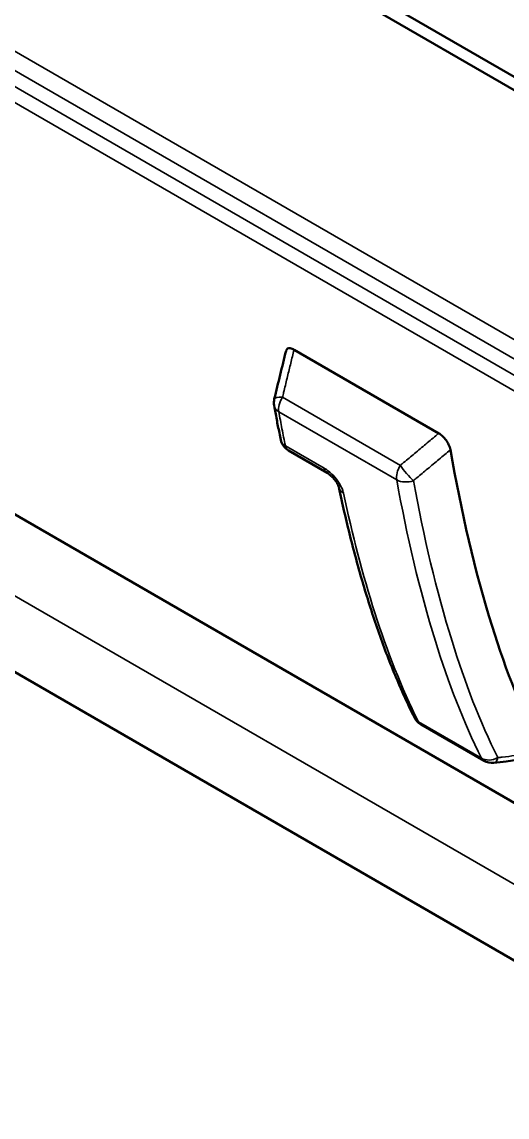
# Model space of a CAD drawing. Header units: millimetres. Extents: x 0 to 1485, y 0 to 1050.
# Drawn here: x 245.79 to 260.83, y 158.93 to 192.82 of the extents above; entities that cross this region are included whole.
import ezdxf

# ---------------------------------------------------------------- set-up
doc = ezdxf.new("R2010")
doc.units = ezdxf.units.MM
doc.header["$LTSCALE"] = 2.5
doc.layers.add('Sichtbar (ISO)', color=7, linetype='Continuous', lineweight=50)
doc.layers.add('Sichtbar schmal (ISO)', color=7, linetype='Continuous', lineweight=35)

msp = doc.modelspace()

# ---------------------------------------------------------------- linework, layer by layer
at = {"layer": 'Sichtbar (ISO)'}
for p, q in [((416.86, 100.751), (63.307, 304.875)), ((240.614, 202.915), (417.037, 101.057)), ((287.419, 153.42), (204.908, 201.058)), ((287.555, 148.461), (206.6, 195.201)), ((254.225, 182.675), (258.706, 180.088)), ((255.252, 178.863), (254.052, 179.556)), ((260.107, 169.953), (258.15, 171.082))]:
    msp.add_line(p, q, dxfattribs=at)
for centre, start, end in [((254.1, 181.035), 166.321, 190.3688), ((254.302, 179.989), 191.5211, 240), ((258.4, 171.515), 206.5805, 240), ((260.357, 170.386), 240, 276.8841)]:
    msp.add_arc(centre, 0.5, start, end, dxfattribs=at)
for centre, major_axis, ratio, start_param, end_param in [((1290.811, 105.2), (-721.405, -974.381), 0.815735, 5.187623, 5.188932), ((39.655, 437.242), (-547.584, 68.221), 0.484888, 2.045295, 2.048333)]:
    msp.add_ellipse(centre, major_axis=major_axis, ratio=ratio, start_param=start_param, end_param=end_param, dxfattribs=at)
for points, knots in [([(253.977, 182.64), (253.977, 182.642), (253.978, 182.645), (253.988, 182.677), (254.003, 182.698), (254.048, 182.723), (254.076, 182.726), (254.143, 182.715), (254.183, 182.699), (254.225, 182.675)], [0.0379008, 0.0379008, 0.0379008, 0.0379008, 0.0408852, 0.0408852, 0.0747273, 0.0747273, 0.1063285, 0.1063285, 0.1418583, 0.1418583, 0.1418583, 0.1418583]), ([(253.812, 179.889), (253.798, 179.959), (253.784, 180.029), (253.756, 180.169), (253.742, 180.239), (253.714, 180.38), (253.701, 180.45), (253.674, 180.591), (253.661, 180.662), (253.634, 180.803), (253.621, 180.874), (253.608, 180.945)], [0, 0, 0, 0, 0.0580989, 0.0580989, 0.1161978, 0.1161978, 0.1742967, 0.1742967, 0.2323957, 0.2323957, 0.2904946, 0.2904946, 0.2904946, 0.2904946]), ([(258.706, 180.088), (258.748, 180.064), (258.791, 180.032), (258.87, 179.958), (258.905, 179.918), (258.967, 179.832), (258.994, 179.787), (259.028, 179.714), (259.039, 179.687), (259.057, 179.631), (259.064, 179.604), (259.069, 179.578)], [0, 0, 0, 0, 0.0356313, 0.0356313, 0.0677715, 0.0677715, 0.099829, 0.099829, 0.1202426, 0.1202426, 0.1415178, 0.1415178, 0.1415178, 0.1415178]), ([(259.069, 179.578), (259.403, 177.671), (259.825, 175.821), (260.791, 172.741), (261.311, 171.413), (261.94, 170.219)], [-5.130969, -5.130969, -5.130969, -5.130969, -3.583141, -3.583141, -2.332327, -2.332327, -2.332327, -2.332327]), ([(255.612, 178.42), (255.61, 178.428), (255.606, 178.441), (255.595, 178.473), (255.587, 178.491), (255.566, 178.533), (255.553, 178.556), (255.523, 178.603), (255.506, 178.627), (255.468, 178.675), (255.447, 178.7), (255.402, 178.747), (255.378, 178.769), (255.33, 178.81), (255.306, 178.829), (255.272, 178.851), (255.262, 178.857), (255.252, 178.863)], [0, 0, 0, 0, 0.0277048, 0.0277048, 0.0550004, 0.0550004, 0.0822307, 0.0822307, 0.1098388, 0.1098388, 0.1385793, 0.1385793, 0.1692866, 0.1692866, 0.2024873, 0.2024873, 0.2186324, 0.2186324, 0.2186324, 0.2186324]), ([(257.953, 171.292), (257.74, 171.717), (257.542, 172.155), (257.168, 173.053), (256.994, 173.513), (256.666, 174.452), (256.513, 174.93), (256.225, 175.903), (256.091, 176.397), (255.839, 177.399), (255.722, 177.906), (255.612, 178.42)], [0, 0, 0, 0, 0.429455, 0.429455, 0.85891, 0.85891, 1.288365, 1.288365, 1.71782, 1.71782, 2.147276, 2.147276, 2.147276, 2.147276])]:
    msp.add_open_spline(points, degree=3, knots=knots, dxfattribs=at)
at = {"layer": 'Sichtbar schmal (ISO)'}
for p, q in [((281.298, 171.291), (198.869, 218.881)), ((199.058, 218.174), (281.487, 170.584)), ((282.254, 169.642), (199.471, 217.437)), ((199.692, 216.817), (282.475, 169.022)), ((207.291, 197.161), (287.536, 150.832)), ((257.519, 179.098), (253.867, 181.207)), ((253.753, 180.758), (257.405, 178.649)), ((255.156, 179.012), (253.956, 179.705)), ((260.034, 170.033), (258.078, 171.162))]:
    msp.add_line(p, q, dxfattribs=at)
for centre, major_axis, ratio, start_param, end_param in [((254.1, 181.035), (-0.486, 0.118), 0.265425, 5.27647, 6.283185), ((254.1, 181.035), (-0.25, -0.433), 0.57735, 4.64732, 5.686474), ((254.1, 181.035), (-0.492, -0.09), 0.675304, 0, 0.671399), ((254.302, 179.989), (-0.49, -0.1), 0.683805, 0, 0.657728), ((254.302, 179.989), (-0.25, -0.433), 0.57735, 5.705234, 6.283185), ((255.502, 179.296), (-0.25, -0.433), 0.57735, 5.705234, 6.283185), ((257.752, 178.926), (0.25, 0.433), 0.57735, 1.505728, 2.544881), ((257.752, 178.926), (-0.32, 0.384), 0.166968, 0.972629, 2.326819), ((257.752, 178.926), (-0.492, -0.09), 0.675489, 0.671581, 1.804313), ((256.1, 178.524), (-0.489, -0.105), 0.687917, 0, 0.650802), ((258.4, 171.515), (-0.447, -0.224), 0.76335, 0, 0.466427), ((258.4, 171.515), (-0.25, -0.433), 0.57735, 5.91943, 6.283185), ((260.357, 170.386), (0.447, 0.224), 0.762792, 3.607508, 4.738375), ((260.357, 170.386), (-0.25, -0.433), 0.57735, 5.91943, 6.283185), ((260.357, 170.386), (0.06, -0.496), 0.399783, 0, 0.782755)]:
    msp.add_ellipse(centre, major_axis=major_axis, ratio=ratio, start_param=start_param, end_param=end_param, dxfattribs=at)
for points, knots in [([(253.867, 181.207), (253.879, 181.256), (253.891, 181.306), (253.938, 181.501), (253.974, 181.646), (254.009, 181.792), (254.043, 181.93), (254.077, 182.069), (254.144, 182.345), (254.178, 182.483), (254.212, 182.622), (254.216, 182.64), (254.221, 182.657), (254.225, 182.675)], [-0.3020509, -0.3020509, -0.3020509, -0.3020509, -0.2703836, -0.2703836, -0.1771512, -0.1771512, -0.1771512, -0.0885756, -0.0885756, 0, 0, 0, 0.0114235, 0.0114235, 0.0114235, 0.0114235]), ([(253.956, 179.705), (253.921, 179.879), (253.886, 180.054), (253.818, 180.405), (253.785, 180.581), (253.753, 180.758)], [0, 0, 0, 0, 0.1452473, 0.1452473, 0.2904946, 0.2904946, 0.2904946, 0.2904946]), ([(258.706, 180.088), (258.692, 180.076), (258.677, 180.064), (258.663, 180.052), (258.545, 179.954), (258.428, 179.856), (258.192, 179.659), (258.074, 179.561), (257.957, 179.463), (257.845, 179.37), (257.733, 179.277), (257.587, 179.155), (257.553, 179.127), (257.519, 179.098)], [-0.3750396, -0.3750396, -0.3750396, -0.3750396, -0.3636161, -0.3636161, -0.3636161, -0.2703775, -0.2703775, -0.1771388, -0.1771388, -0.1771388, -0.0885694, -0.0885694, -0.0615652, -0.0615652, -0.0615652, -0.0615652]), ([(257.925, 178.624), (257.959, 178.652), (257.993, 178.681), (258.139, 178.802), (258.251, 178.896), (258.363, 178.989), (258.48, 179.087), (258.598, 179.185), (258.833, 179.382), (258.951, 179.48), (259.069, 179.578)], [0.0615652, 0.0615652, 0.0615652, 0.0615652, 0.0885694, 0.0885694, 0.1771388, 0.1771388, 0.1771388, 0.2703775, 0.2703775, 0.3636161, 0.3636161, 0.3636161, 0.3636161]), ([(255.755, 178.237), (255.747, 178.273), (255.736, 178.311), (255.698, 178.413), (255.665, 178.479), (255.572, 178.631), (255.506, 178.716), (255.345, 178.883), (255.248, 178.959), (255.156, 179.012)], [0, 0, 0, 0, 0.0300411, 0.0300411, 0.0781069, 0.0781069, 0.1405925, 0.1405925, 0.2186324, 0.2186324, 0.2186324, 0.2186324]), ([(257.405, 178.649), (257.721, 176.918), (258.11, 175.242), (259.003, 172.376), (259.471, 171.156), (260.034, 170.033)], [0, 0, 0, 0, 1.423065, 1.423065, 2.573691, 2.573691, 2.573691, 2.573691]), ([(260.539, 170.051), (259.981, 171.166), (259.517, 172.38), (258.629, 175.23), (258.241, 176.899), (257.925, 178.624)], [-2.573691, -2.573691, -2.573691, -2.573691, -1.423065, -1.423065, 0, 0, 0, 0]), ([(258.078, 171.162), (257.554, 172.209), (257.112, 173.342), (256.349, 175.717), (256.029, 176.959), (255.755, 178.237)], [0, 0, 0, 0, 1.073638, 1.073638, 2.147276, 2.147276, 2.147276, 2.147276]), ([(261.94, 170.219), (261.796, 170.202), (261.652, 170.184), (261.364, 170.15), (261.22, 170.132), (261.076, 170.115), (260.942, 170.099), (260.808, 170.083), (260.629, 170.062), (260.584, 170.056), (260.539, 170.051)], [0, 0, 0, 0, 0.0950628, 0.0950628, 0.1901257, 0.1901257, 0.1901257, 0.2782339, 0.2782339, 0.308056, 0.308056, 0.308056, 0.308056])]:
    msp.add_open_spline(points, degree=3, knots=knots, dxfattribs=at)

doc.saveas('drawing.dxf')
